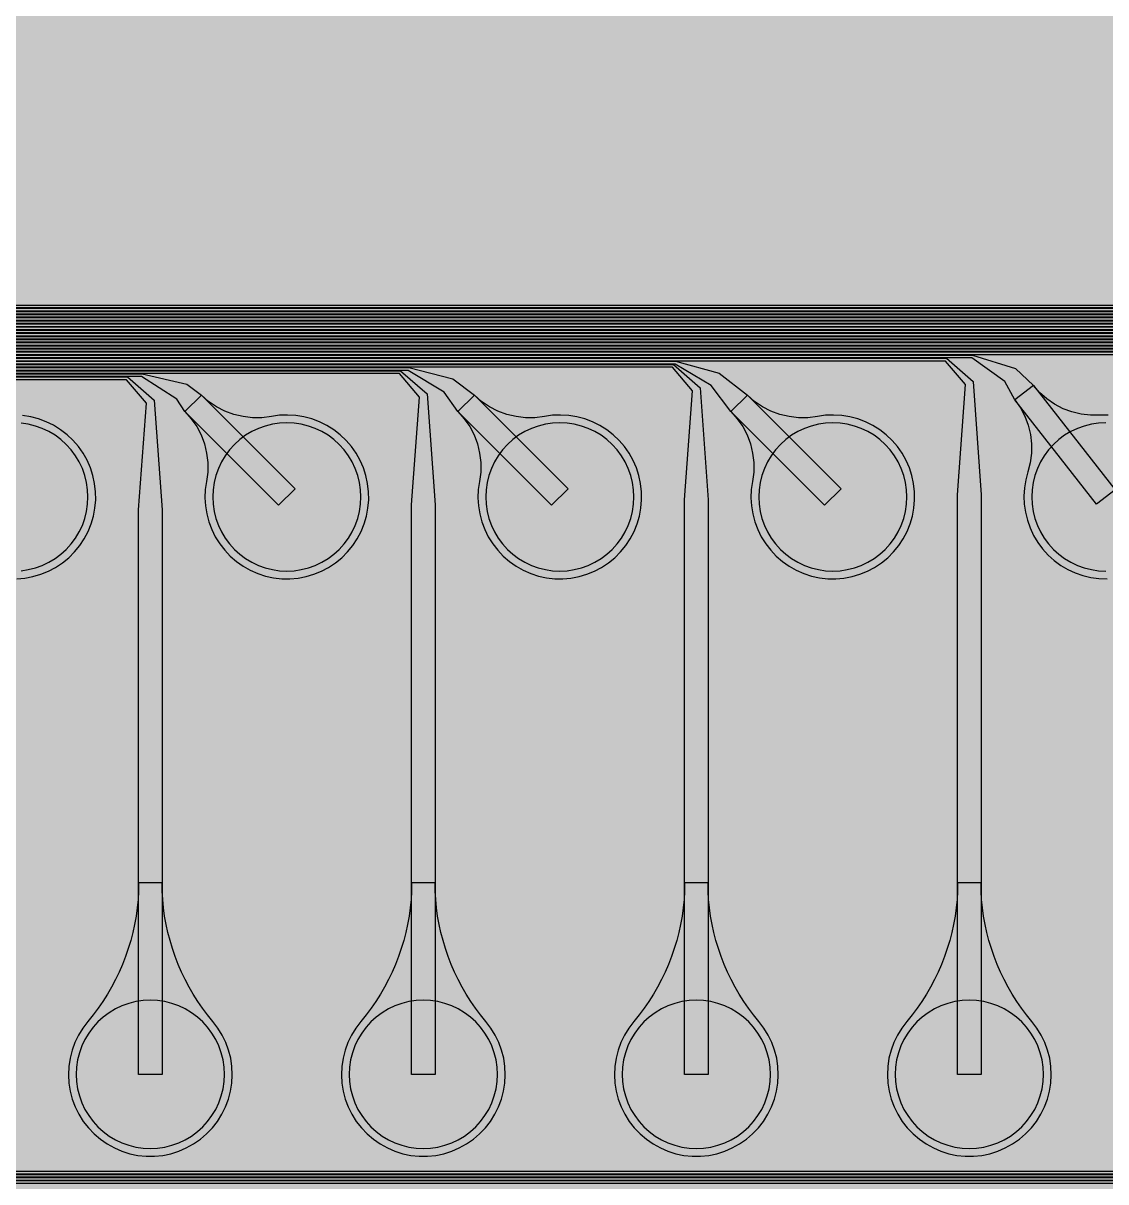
# Model space of a CAD drawing. Header units: metres. Extents: x -7231 to 10969, y -37556 to 1873.
# Drawn here: x -4007 to -2618, y -25809 to -24324 of the extents above; entities that cross this region are included whole.
import ezdxf

# ---------------------------------------------------------------- set-up
doc = ezdxf.new("R2010")
doc.units = ezdxf.units.M
for name, color, linetype in [('Metal1', 4, 'CONTINUOUS'), ('Metal2', 3, 'CONTINUOUS'), ('Polyimide', 7, 'CONTINUOUS'), ('Polyimide_Negative', 5, 'CONTINUOUS')]:
    doc.layers.add(name, color=color, linetype=linetype)

msp = doc.modelspace()

# ---------------------------------------------------------------- hatches: boundary and pattern name
at = {"layer": 'Polyimide'}
msp.add_hatch(color=7, dxfattribs=at).paths.add_polyline_path([(4065.7, -468), (4066.7, -502), (4068.5, -536), (4071.4, -570), (4075.5, -604), (4081, -638), (4088, -672), (4096.5, -706), (4106.6, -740), (4118.3, -774), (4131.6, -808), (4146.5, -842), (4162.9, -876), (4180.7, -910), (4199.8, -944), (4220.2, -978), (4241.7, -1012), (4264.2, -1046), (4287.5, -1080), (4311.5, -1114), (4336, -1148), (4360.9, -1182), (4385.9, -1216), (4410.9, -1250), (4435.7, -1284), (4460.2, -1318), (4484.2, -1352), (4507.5, -1385.9), (4530, -1419.9), (4551.5, -1453.9), (4571.9, -1487.9), (4591.1, -1521.9), (4608.9, -1555.9), (4625.3, -1589.9), (4640.1, -1623.9), (4653.4, -1657.9), (4665.1, -1691.9), (4675.2, -1725.9), (4683.7, -1759.9), (4690.7, -1793.9), (4696.2, -1827.9), (4700.3, -1861.9), (4703.2, -1895.9), (4705.1, -1929.9), (4706.1, -1963.9), (4706.4, -1997.9), (4706.5, -2031.9), (4706.5, -4793), (4710, -4838.4), (4720.2, -4882.7), (4737.1, -4925), (4760.1, -4964.2), (4788.9, -4999.5), (4822.6, -5030), (4860.5, -5055.1), (4901.8, -5074.2), (4901.8, -5074.2), (4970.7, -5105.2), (5034.7, -5145.3), (5092.8, -5193.5), (5143.8, -5249.2), (5186.9, -5311.2), (5221.2, -5378.4), (5246.2, -5449.7), (5261.4, -5523.7), (5266.5, -5599), (5261.4, -5674.3), (5246.2, -5748.3), (5221.2, -5819.6), (5186.9, -5886.8), (5143.8, -5948.8), (5092.8, -6004.5), (5034.7, -6052.7), (4970.7, -6092.8), (4901.8, -6123.8), (4860.5, -6142.9), (4822.6, -6168), (4788.9, -6198.5), (4760.1, -6233.8), (4737.1, -6273), (4720.2, -6315.3), (4710, -6359.6), (4706.5, -6405), (4706.5, -9221.5), (4710, -9266.9), (4720.2, -9311.2), (4737.1, -9353.5), (4760.1, -9392.7), (4788.9, -9428), (4822.6, -9458.5), (4860.5, -9483.6), (4901.8, -9502.7), (4970.7, -9533.7), (5034.7, -9573.8), (5092.8, -9622), (5143.8, -9677.7), (5186.9, -9739.7), (5221.2, -9806.9), (5246.2, -9878.2), (5261.4, -9952.2), (5266.5, -10027.5), (5261.4, -10102.8), (5246.2, -10176.8), (5221.2, -10248.1), (5186.9, -10315.3), (5143.8, -10377.3), (5092.8, -10433), (5034.7, -10481.2), (4970.7, -10521.3), (4901.8, -10552.3), (4860.5, -10571.4), (4822.6, -10596.5), (4788.9, -10627), (4760.1, -10662.3), (4737.1, -10701.5), (4720.2, -10743.8), (4710, -10788.1), (4706.5, -10833.5), (4706.5, -13650), (4710, -13695.4), (4720.2, -13739.7), (4737.1, -13782), (4760.1, -13821.2), (4788.9, -13856.5), (4822.6, -13887), (4860.5, -13912.1), (4901.8, -13931.2), (4970.7, -13962.2), (5034.7, -14002.2), (5092.8, -14050.5), (5143.8, -14106.2), (5186.9, -14168.2), (5221.2, -14235.4), (5246.2, -14306.7), (5261.4, -14380.7), (5266.5, -14456), (5261.4, -14531.3), (5246.2, -14605.3), (5221.2, -14676.5), (5186.9, -14743.8), (5143.8, -14805.8), (5092.8, -14861.5), (5034.7, -14909.7), (4970.7, -14949.8), (4901.8, -14980.8), (4860.5, -14999.9), (4822.6, -15025), (4788.9, -15055.5), (4760.1, -15090.8), (4737.1, -15130), (4720.2, -15172.3), (4710, -15216.6), (4706.5, -15262), (4706.5, -15456), (4720.9, -15750), (4764.1, -16041.3), (4835.7, -16326.8), (4934.9, -16604), (5060.7, -16870.2), (5212.1, -17122.7), (5387.5, -17359.2), (5585.2, -17577.3), (5803.3, -17775), (6039.8, -17950.4), (6292.3, -18101.8), (6558.4, -18227.6), (6835.6, -18326.8), (7121.2, -18398.3), (7412.4, -18441.5), (7706.5, -18456), (9969, -18456), (10047.4, -18459.8), (10125.1, -18471.4), (10201.2, -18490.4), (10275.2, -18516.9), (10346.1, -18550.5), (10413.5, -18590.8), (10476.5, -18637.6), (10534.7, -18690.3), (10587.4, -18748.5), (10634.2, -18811.5), (10674.5, -18878.9), (10708.1, -18949.8), (10734.6, -19023.8), (10753.6, -19099.9), (10765.2, -19177.6), (10769, -19256), (10769, -20895.8), (10730.2, -20951.4), (10694.6, -21009.1), (10662.2, -21068.6), (10633.2, -21129.9), (10607.6, -21192.7), (10585.5, -21256.7), (10566.9, -21322), (10552, -21388.1), (10540.8, -21455), (10533.4, -21522.3), (10529.6, -21590), (10529.6, -21657.8), (10533.4, -21725.5), (10540.8, -21792.9), (10552, -21859.7), (10566.9, -21925.9), (10585.5, -21991.1), (10607.6, -22055.2), (10633.2, -22117.9), (10662.2, -22179.2), (10694.6, -22238.7), (10730.2, -22296.4), (10769, -22352), (10769, -32454.2), (10728.7, -32510.5), (10691.7, -32568.9), (10658, -32629.3), (10627.8, -32691.6), (10601.2, -32755.4), (10578.2, -32820.7), (10558.9, -32887.1), (10543.4, -32954.5), (10531.8, -33022.7), (10524, -33091.4), (10520.1, -33160.5), (10520.1, -33229.7), (10524, -33298.8), (10531.8, -33367.5), (10543.4, -33435.7), (10558.9, -33503.1), (10578.2, -33569.5), (10601.2, -33634.8), (10627.8, -33698.6), (10658, -33760.8), (10691.7, -33821.3), (10728.7, -33879.7), (10769, -33936), (10769, -36556), (10765.2, -36634.4), (10753.6, -36712.1), (10734.6, -36788.2), (10708.1, -36862.1), (10674.5, -36933.1), (10634.2, -37000.5), (10587.4, -37063.5), (10534.7, -37121.7), (10476.5, -37174.4), (10413.5, -37221.2), (10346.1, -37261.5), (10275.2, -37295.1), (10201.2, -37321.6), (10125.1, -37340.6), (10047.4, -37352.1), (9969, -37356), (-6231, -37356), (-6309.4, -37352.1), (-6387.1, -37340.6), (-6463.2, -37321.6), (-6537.2, -37295.1), (-6608.1, -37261.5), (-6675.5, -37221.2), (-6738.5, -37174.4), (-6796.7, -37121.7), (-6849.4, -37063.5), (-6896.2, -37000.5), (-6936.5, -36933.1), (-6970.1, -36862.1), (-6996.6, -36788.2), (-7015.6, -36712.1), (-7027.2, -36634.4), (-7031, -36556), (-7031, -33936), (-6990.7, -33879.8), (-6953.7, -33821.3), (-6920, -33760.9), (-6889.8, -33698.6), (-6863.2, -33634.8), (-6840.2, -33569.5), (-6820.9, -33503.1), (-6805.4, -33435.7), (-6793.7, -33367.5), (-6785.9, -33298.8), (-6782, -33229.7), (-6782, -33160.5), (-6785.9, -33091.4), (-6793.7, -33022.7), (-6805.4, -32954.5), (-6820.9, -32887.1), (-6840.2, -32820.6), (-6863.2, -32755.4), (-6889.8, -32691.5), (-6920, -32629.3), (-6953.7, -32568.9), (-6990.7, -32510.4), (-7031, -32454.2), (-7031, -22364.8), (-6990.7, -22308.6), (-6953.7, -22250.1), (-6920, -22189.7), (-6889.8, -22127.5), (-6863.2, -22063.6), (-6840.2, -21998.4), (-6820.9, -21931.9), (-6805.4, -21864.5), (-6793.7, -21796.3), (-6785.9, -21727.6), (-6782, -21658.5), (-6782, -21589.3), (-6785.9, -21520.3), (-6793.7, -21451.5), (-6805.4, -21383.3), (-6820.9, -21315.9), (-6840.2, -21249.5), (-6863.2, -21184.2), (-6889.8, -21120.4), (-6920, -21058.1), (-6953.7, -20997.7), (-6990.7, -20939.3), (-7031, -20883), (-7031, -19256), (-7027.2, -19177.6), (-7015.6, -19099.9), (-6996.6, -19023.8), (-6970.1, -18949.8), (-6936.5, -18878.9), (-6896.2, -18811.5), (-6849.4, -18748.5), (-6796.7, -18690.3), (-6738.5, -18637.6), (-6675.5, -18590.8), (-6608.1, -18550.5), (-6537.2, -18516.9), (-6463.2, -18490.4), (-6387.1, -18471.4), (-6309.4, -18459.8), (-6231, -18456), (-3968.5, -18456), (-3674.4, -18441.5), (-3383.2, -18398.3), (-3097.6, -18326.8), (-2820.4, -18227.6), (-2554.3, -18101.8), (-2301.8, -17950.4), (-2065.3, -17775), (-1847.2, -17577.3), (-1649.5, -17359.2), (-1474.1, -17122.7), (-1322.7, -16870.2), (-1196.9, -16604), (-1097.7, -16326.8), (-1026.1, -16041.3), (-982.9, -15750), (-968.5, -15456), (-968.5, -15262), (-972, -15216.6), (-982.2, -15172.3), (-999.1, -15130), (-1022.1, -15090.8), (-1050.9, -15055.5), (-1084.6, -15025), (-1122.5, -14999.9), (-1163.8, -14980.8), (-1232.7, -14949.8), (-1296.7, -14909.7), (-1354.8, -14861.5), (-1405.8, -14805.8), (-1448.9, -14743.8), (-1483.2, -14676.5), (-1508.2, -14605.3), (-1523.4, -14531.3), (-1528.5, -14456), (-1523.4, -14380.7), (-1508.2, -14306.7), (-1483.2, -14235.4), (-1448.9, -14168.2), (-1405.8, -14106.2), (-1354.8, -14050.5), (-1296.7, -14002.2), (-1232.7, -13962.2), (-1163.8, -13931.2), (-1122.5, -13912.1), (-1084.6, -13887), (-1050.9, -13856.5), (-1022.1, -13821.2), (-999.1, -13782), (-982.2, -13739.7), (-972, -13695.4), (-968.5, -13650), (-968.5, -12309.6), (-972, -12264.3), (-982.2, -12219.9), (-999.1, -12177.7), (-1022.1, -12138.5), (-1050.9, -12103.2), (-1084.6, -12072.6), (-1122.5, -12047.5), (-1163.8, -12028.5), (-1232.7, -11997.4), (-1296.7, -11957.4), (-1354.8, -11909.1), (-1405.8, -11853.5), (-1448.9, -11791.5), (-1483.2, -11724.2), (-1508.2, -11653), (-1523.4, -11579), (-1528.5, -11503.7), (-1523.4, -11428.3), (-1508.2, -11354.4), (-1483.2, -11283.1), (-1448.9, -11215.9), (-1405.8, -11153.8), (-1354.8, -11098.2), (-1296.7, -11049.9), (-1232.7, -11009.9), (-1163.8, -10978.8), (-1122.5, -10959.8), (-1084.6, -10934.7), (-1050.9, -10904.1), (-1022.1, -10868.9), (-999.1, -10829.6), (-982.2, -10787.4), (-972, -10743), (-968.5, -10697.7), (-968.5, -9357.3), (-972, -9311.9), (-982.2, -9267.6), (-999.1, -9225.4), (-1022.1, -9186.1), (-1050.9, -9150.8), (-1084.6, -9120.3), (-1122.5, -9095.2), (-1163.8, -9076.2), (-1163.8, -9076.2), (-1232.7, -9045.1), (-1296.7, -9005.1), (-1354.8, -8956.8), (-1405.8, -8901.1), (-1448.9, -8839.1), (-1483.2, -8771.9), (-1508.2, -8700.6), (-1523.4, -8626.7), (-1528.5, -8551.3), (-1523.4, -8476), (-1508.2, -8402), (-1483.2, -8330.8), (-1448.9, -8263.5), (-1405.8, -8201.5), (-1354.8, -8145.9), (-1296.7, -8097.6), (-1232.7, -8057.6), (-1163.8, -8026.5), (-1163.8, -8026.5), (-1122.5, -8007.4), (-1084.6, -7982.4), (-1050.9, -7951.8), (-1022.1, -7916.5), (-999.1, -7877.3), (-982.2, -7835), (-972, -7790.7), (-968.5, -7745.4), (-968.5, -6405), (-972, -6359.6), (-982.2, -6315.3), (-999.1, -6273), (-1022.1, -6233.8), (-1050.9, -6198.5), (-1084.6, -6168), (-1122.5, -6142.9), (-1163.8, -6123.8), (-1163.8, -6123.8), (-1232.7, -6092.8), (-1296.7, -6052.7), (-1354.8, -6004.5), (-1405.8, -5948.8), (-1448.9, -5886.8), (-1483.2, -5819.6), (-1508.2, -5748.3), (-1523.4, -5674.3), (-1528.5, -5599), (-1523.4, -5523.7), (-1508.2, -5449.7), (-1483.2, -5378.4), (-1448.9, -5311.2), (-1405.8, -5249.2), (-1354.8, -5193.5), (-1296.7, -5145.3), (-1232.7, -5105.2), (-1163.8, -5074.2), (-1163.8, -5074.2), (-1122.5, -5055.1), (-1084.6, -5030), (-1050.9, -4999.5), (-1022.1, -4964.2), (-999.1, -4925), (-982.2, -4882.7), (-972, -4838.4), (-968.5, -4793), (-968.5, -2031.9), (-968.4, -1997.9), (-968.1, -1963.9), (-967.1, -1929.9), (-965.2, -1895.9), (-962.2, -1861.9), (-958, -1827.9), (-952.4, -1793.9), (-945.3, -1759.9), (-936.6, -1725.9), (-926.4, -1691.9), (-914.4, -1657.9), (-900.9, -1623.9), (-885.7, -1589.9), (-869.1, -1555.9), (-850.9, -1521.9), (-831.4, -1487.9), (-810.6, -1453.9), (-788.7, -1419.9), (-765.8, -1385.9), (-742.1, -1352), (-717.6, -1318), (-692.7, -1284), (-667.4, -1250), (-641.9, -1216), (-616.4, -1182), (-591.1, -1148), (-566.1, -1114), (-541.7, -1080), (-517.9, -1046), (-495, -1012), (-473.1, -978), (-452.4, -944), (-432.8, -910), (-414.7, -876), (-398, -842), (-382.9, -808), (-369.3, -774), (-357.4, -740), (-347.1, -706), (-338.4, -672), (-331.3, -638), (-325.7, -604), (-321.5, -570), (-318.6, -536), (-316.7, -502), (-315.7, -468), (-315.3, -434), (-315.2, -400), (-315.2, 401), (-315.2, 451), (-315.2, 1644), (-270.2, 1644), (-270, 1637.1), (-269.4, 1630.3), (-268.2, 1623.5), (-266.7, 1616.8), (-264.7, 1610.2), (-262.3, 1603.8), (-259.4, 1597.6), (-256.2, 1591.5), (-252.6, 1585.7), (-248.6, 1580.1), (-244.2, 1574.8), (-239.5, 1569.8), (-234.5, 1565.1), (-229.2, 1560.7), (-223.6, 1556.7), (-217.8, 1553.1), (-211.7, 1549.8), (-205.4, 1547), (-199, 1544.6), (-192.4, 1542.6), (-185.7, 1541), (-179, 1539.9), (-172.1, 1539.2), (-165.2, 1539), (-158.4, 1539.2), (-151.5, 1539.9), (-144.8, 1541), (-138.1, 1542.6), (-131.5, 1544.6), (-125.1, 1547), (-118.8, 1549.8), (-112.8, 1553.1), (-106.9, 1556.7), (-101.3, 1560.7), (-96, 1565.1), (-91, 1569.8), (-86.3, 1574.8), (-81.9, 1580.1), (-77.9, 1585.7), (-74.3, 1591.5), (-71.1, 1597.6), (-68.2, 1603.8), (-65.8, 1610.2), (-63.8, 1616.8), (-62.3, 1623.5), (-61.1, 1630.3), (-60.5, 1637.1), (-60.2, 1644), (1853, 1644), (1853, 1573), (3815.2, 1573), (3815.5, 1579.5), (3816.1, 1586.1), (3817.2, 1592.5), (3818.7, 1598.9), (3820.6, 1605.1), (3822.9, 1611.3), (3825.6, 1617.2), (3828.6, 1623), (3832.1, 1628.6), (3835.9, 1633.9), (3840.1, 1638.9), (3844.5, 1643.7), (3849.3, 1648.2), (3854.4, 1652.3), (3859.7, 1656.1), (3865.2, 1659.6), (3871, 1662.7), (3877, 1665.4), (3883.1, 1667.7), (3889.4, 1669.6), (3895.7, 1671.1), (3902.2, 1672.1), (3908.7, 1672.8), (3915.2, 1673), (3921.8, 1672.8), (3928.3, 1672.1), (3934.8, 1671.1), (3941.1, 1669.6), (3947.4, 1667.7), (3953.5, 1665.4), (3959.5, 1662.7), (3965.2, 1659.6), (3970.8, 1656.1), (3976.1, 1652.3), (3981.2, 1648.2), (3986, 1643.7), (3990.4, 1638.9), (3994.6, 1633.9), (3998.4, 1628.6), (4001.9, 1623), (4004.9, 1617.2), (4007.6, 1611.3), (4009.9, 1605.1), (4011.8, 1598.9), (4013.3, 1592.5), (4014.4, 1586.1), (4015, 1579.5), (4015.2, 1573), (4065.2, 1573), (4065.2, 451), (4065.2, 401), (4065.2, -400), (4065.3, -434), (4065.7, -468)])

# ---------------------------------------------------------------- linework, layer by layer
at = {"layer": 'Metal1'}
for points in [[(1096.7, -19211.9), (1096.7, -27199.7), (1065.7, -27230.7), (-5962.2, -27230.7), (-5993.2, -27199.7), (-5993.2, -24720.3), (-5962.2, -24689.2), (-22.8, -24689.2), (11.1, -24719.1), (21.5, -24877.1), (21.5, -25671), (-8.5, -25671), (-8.5, -24877.1), (1.9, -24722.9), (-24.2, -24692.8), (-5960.8, -24692.8), (-5989.7, -24721.7), (-5989.7, -27198.3), (-5960.8, -27227.2), (1064.3, -27227.2), (1093.2, -27198.3), (1093.2, -19211.9)], [(1088.7, -19211.9), (1088.7, -27191.7), (1057.7, -27222.7), (-5954.2, -27222.7), (-5985.2, -27191.7), (-5985.2, -24728.3), (-5954.2, -24697.2), (-372.8, -24697.2), (-338.9, -24727.1), (-328.5, -24883.5), (-328.5, -25671), (-358.5, -25671), (-358.5, -24883.5), (-348.1, -24730.9), (-374.2, -24700.8), (-5952.8, -24700.8), (-5981.7, -24729.7), (-5981.7, -27190.3), (-5952.8, -27219.2), (1056.3, -27219.2), (1085.2, -27190.3), (1085.2, -19211.9)], [(1080.7, -19211.9), (1080.7, -27183.7), (1049.7, -27214.7), (-5946.2, -27214.7), (-5977.2, -27183.7), (-5977.2, -24736.3), (-5946.2, -24705.2), (-722.8, -24705.2), (-688.9, -24735.1), (-678.5, -24889.9), (-678.5, -25671), (-708.5, -25671), (-708.5, -24889.9), (-698.1, -24738.9), (-724.2, -24708.8), (-5944.8, -24708.8), (-5973.7, -24737.7), (-5973.7, -27182.3), (-5944.8, -27211.2), (1048.3, -27211.2), (1077.2, -27182.3), (1077.2, -19211.9)], [(1072.7, -19211.9), (1072.7, -27175.7), (1041.7, -27206.7), (-5938.2, -27206.7), (-5969.2, -27175.7), (-5969.2, -24744.3), (-5938.2, -24713.2), (-1072.8, -24713.2), (-1038.8, -24743.1), (-1028.5, -24896.3), (-1028.5, -25671), (-1058.5, -25671), (-1058.5, -24896.3), (-1048.2, -24746.9), (-1074.2, -24716.8), (-5936.8, -24716.8), (-5965.7, -24745.7), (-5965.7, -27174.3), (-5936.8, -27203.2), (1040.3, -27203.2), (1069.2, -27174.3), (1069.2, -19211.9)], [(1064.7, -19211.9), (1064.7, -27167.7), (1033.7, -27198.7), (-5930.2, -27198.7), (-5961.2, -27167.7), (-5961.2, -24752.3), (-5930.2, -24721.2), (-1422.8, -24721.2), (-1388.8, -24751.1), (-1378.5, -24902.7), (-1378.5, -25671), (-1408.5, -25671), (-1408.5, -24902.7), (-1398.2, -24754.9), (-1424.2, -24724.8), (-5928.8, -24724.8), (-5957.7, -24753.7), (-5957.7, -27166.3), (-5928.8, -27195.2), (1032.3, -27195.2), (1061.2, -27166.3), (1061.2, -19211.9)], [(1056.7, -19211.9), (1056.7, -27159.7), (1025.7, -27190.7), (-5922.2, -27190.7), (-5953.2, -27159.7), (-5953.2, -24760.3), (-5922.2, -24729.2), (-1772.8, -24729.2), (-1738.8, -24759.1), (-1728.5, -24909.1), (-1728.5, -25671), (-1758.5, -25671), (-1758.5, -24909.1), (-1748.2, -24762.9), (-1774.2, -24732.8), (-5920.8, -24732.8), (-5949.7, -24761.7), (-5949.7, -27158.3), (-5920.8, -27187.2), (1024.3, -27187.2), (1053.2, -27158.3), (1053.2, -19211.9)], [(1048.7, -19211.9), (1048.7, -27151.7), (1017.7, -27182.7), (-5914.2, -27182.7), (-5945.2, -27151.7), (-5945.2, -24768.3), (-5914.2, -24737.2), (-2122.8, -24737.2), (-2088.8, -24767), (-2078.5, -24915.5), (-2078.5, -25671), (-2108.5, -25671), (-2108.5, -24915.5), (-2098.2, -24771), (-2124.2, -24740.8), (-5912.8, -24740.8), (-5941.7, -24769.7), (-5941.7, -27150.3), (-5912.8, -27179.2), (1016.3, -27179.2), (1045.2, -27150.3), (1045.2, -19211.9)], [(1040.7, -19211.9), (1040.7, -27143.7), (1009.7, -27174.7), (-5906.2, -27174.7), (-5937.2, -27143.7), (-5937.2, -24776.3), (-5906.2, -24745.2), (-2472.8, -24745.2), (-2438.7, -24775), (-2428.5, -24921.9), (-2428.5, -25671), (-2458.5, -25671), (-2458.5, -24921.9), (-2448.3, -24779), (-2474.2, -24748.8), (-5904.8, -24748.8), (-5933.7, -24777.7), (-5933.7, -27142.3), (-5904.8, -27171.2), (1008.3, -27171.2), (1037.2, -27142.3), (1037.2, -19211.9)], [(1032.7, -19211.9), (1032.7, -27135.7), (1001.7, -27166.7), (-5898.2, -27166.7), (-5929.2, -27135.7), (-5929.2, -24784.3), (-5898.2, -24753.2), (-2822.8, -24753.2), (-2788.7, -24783), (-2778.5, -24928.3), (-2778.5, -25671), (-2808.5, -25671), (-2808.5, -24928.3), (-2798.3, -24787), (-2824.2, -24756.8), (-5896.8, -24756.8), (-5925.7, -24785.7), (-5925.7, -27134.3), (-5896.8, -27163.2), (1000.3, -27163.2), (1029.2, -27134.3), (1029.2, -19211.9)], [(1024.7, -19211.9), (1024.7, -27127.7), (993.7, -27158.7), (-5890.2, -27158.7), (-5921.2, -27127.7), (-5921.2, -24792.3), (-5890.2, -24761.2), (-3172.8, -24761.2), (-3138.7, -24791), (-3128.5, -24934.7), (-3128.5, -25671), (-3158.5, -25671), (-3158.5, -24934.7), (-3148.3, -24795), (-3174.2, -24764.8), (-5888.8, -24764.8), (-5917.7, -24793.7), (-5917.7, -27126.3), (-5888.8, -27155.2), (992.3, -27155.2), (1021.2, -27126.3), (1021.2, -19211.9)], [(1016.7, -19211.9), (1016.7, -27119.7), (985.7, -27150.7), (-5882.2, -27150.7), (-5913.2, -27119.7), (-5913.2, -24800.3), (-5882.2, -24769.2), (-3522.8, -24769.2), (-3488.7, -24799), (-3478.5, -24941.1), (-3478.5, -25671), (-3508.5, -25671), (-3508.5, -24941.1), (-3498.3, -24803), (-3524.2, -24772.8), (-5880.8, -24772.8), (-5909.7, -24801.7), (-5909.7, -27118.3), (-5880.8, -27147.2), (984.3, -27147.2), (1013.2, -27118.3), (1013.2, -19211.9)], [(1008.7, -19211.9), (1008.7, -27111.7), (977.7, -27142.7), (-5874.2, -27142.7), (-5905.2, -27111.7), (-5905.2, -24808.3), (-5874.2, -24777.2), (-3872.8, -24777.2), (-3838.6, -24807), (-3828.5, -24947.5), (-3828.5, -25671), (-3858.5, -25671), (-3858.5, -24947.5), (-3848.4, -24811), (-3874.2, -24780.8), (-5872.8, -24780.8), (-5901.7, -24809.7), (-5901.7, -27110.3), (-5872.8, -27139.2), (976.3, -27139.2), (1005.2, -27110.3), (1005.2, -19211.9)], [(968.7, -19211.9), (968.7, -27071.7), (937.7, -27102.7), (-5834.2, -27102.7), (-5865.2, -27071.7), (-5865.2, -25830.3), (-5834.2, -25799.2), (-22.8, -25799.2), (11.1, -25829.1), (21.5, -25987.1), (21.5, -26781), (-8.5, -26781), (-8.5, -25987.1), (1.9, -25832.9), (-24.2, -25802.8), (-5832.8, -25802.8), (-5861.7, -25831.7), (-5861.7, -27070.3), (-5832.8, -27099.2), (936.3, -27099.2), (965.2, -27070.3), (965.2, -19211.9)], [(960.7, -19211.9), (960.7, -27063.7), (929.7, -27094.7), (-5826.2, -27094.7), (-5857.2, -27063.7), (-5857.2, -25838.3), (-5826.2, -25807.2), (-372.8, -25807.2), (-338.9, -25837.1), (-328.5, -25993.5), (-328.5, -26781), (-358.5, -26781), (-358.5, -25993.5), (-348.1, -25840.9), (-374.2, -25810.8), (-5824.8, -25810.8), (-5853.7, -25839.7), (-5853.7, -27062.3), (-5824.8, -27091.2), (928.3, -27091.2), (957.2, -27062.3), (957.2, -19211.9)]]:
    msp.add_lwpolyline(points, dxfattribs=at)
for points in [[(-3858.5, -25425.4), (-3858.7, -25436.2), (-3859.3, -25446.9), (-3860.4, -25457.6), (-3861.8, -25468.2), (-3863.7, -25478.8), (-3866, -25489.3), (-3868.7, -25499.6), (-3871.8, -25509.9), (-3875.3, -25520.1), (-3879.2, -25530.1), (-3883.5, -25539.9), (-3888.1, -25549.6), (-3893.2, -25559.1), (-3898.6, -25568.4), (-3904.3, -25577.4), (-3910.4, -25586.2), (-3916.9, -25594.8), (-3923.6, -25603.1), (-3930.1, -25611.6), (-3935.6, -25620.6), (-3940.2, -25630.2), (-3943.9, -25640.1), (-3946.5, -25650.4), (-3948, -25660.9), (-3948.5, -25671.5), (-3947.9, -25682.1), (-3946.3, -25692.6), (-3943.6, -25702.8), (-3939.8, -25712.7), (-3935.1, -25722.2), (-3929.5, -25731.2), (-3923, -25739.6), (-3915.7, -25747.3), (-3907.6, -25754.2), (-3898.9, -25760.2), (-3889.6, -25765.3), (-3879.9, -25769.5), (-3869.7, -25772.7), (-3859.4, -25774.8), (-3848.8, -25775.9), (-3838.2, -25775.9), (-3827.6, -25774.8), (-3817.3, -25772.7), (-3807.1, -25769.5), (-3797.4, -25765.3), (-3788.1, -25760.2), (-3779.4, -25754.2), (-3771.3, -25747.3), (-3764, -25739.6), (-3757.5, -25731.2), (-3751.9, -25722.2), (-3747.2, -25712.7), (-3743.4, -25702.8), (-3740.7, -25692.6), (-3739.1, -25682.1), (-3738.5, -25671.5), (-3739, -25660.9), (-3740.5, -25650.4), (-3743.1, -25640.1), (-3746.8, -25630.2), (-3751.4, -25620.6), (-3756.9, -25611.6), (-3763.4, -25603.1), (-3770.1, -25594.8), (-3776.6, -25586.2), (-3782.7, -25577.4), (-3788.4, -25568.4), (-3793.8, -25559.1), (-3798.9, -25549.6), (-3803.5, -25539.9), (-3807.8, -25530.1), (-3811.7, -25520.1), (-3815.2, -25509.9), (-3818.3, -25499.6), (-3821, -25489.3), (-3823.3, -25478.8), (-3825.2, -25468.2), (-3826.6, -25457.6), (-3827.7, -25446.9), (-3828.3, -25436.2), (-3828.5, -25425.4), (-3858.5, -25425.4)], [(-3508.5, -25425.4), (-3508.7, -25436.2), (-3509.3, -25446.9), (-3510.4, -25457.6), (-3511.8, -25468.2), (-3513.7, -25478.8), (-3516, -25489.3), (-3518.7, -25499.6), (-3521.8, -25509.9), (-3525.3, -25520.1), (-3529.2, -25530.1), (-3533.5, -25539.9), (-3538.1, -25549.6), (-3543.2, -25559.1), (-3548.6, -25568.4), (-3554.3, -25577.4), (-3560.4, -25586.2), (-3566.9, -25594.8), (-3573.6, -25603.1), (-3580.1, -25611.6), (-3585.6, -25620.6), (-3590.2, -25630.2), (-3593.9, -25640.1), (-3596.5, -25650.4), (-3598, -25660.9), (-3598.5, -25671.5), (-3597.9, -25682.1), (-3596.3, -25692.6), (-3593.6, -25702.8), (-3589.8, -25712.7), (-3585.1, -25722.2), (-3579.5, -25731.2), (-3573, -25739.6), (-3565.7, -25747.3), (-3557.6, -25754.2), (-3548.9, -25760.2), (-3539.6, -25765.3), (-3529.9, -25769.5), (-3519.7, -25772.7), (-3509.4, -25774.8), (-3498.8, -25775.9), (-3488.2, -25775.9), (-3477.6, -25774.8), (-3467.3, -25772.7), (-3457.1, -25769.5), (-3447.4, -25765.3), (-3438.1, -25760.2), (-3429.4, -25754.2), (-3421.3, -25747.3), (-3414, -25739.6), (-3407.5, -25731.2), (-3401.9, -25722.2), (-3397.2, -25712.7), (-3393.4, -25702.8), (-3390.7, -25692.6), (-3389.1, -25682.1), (-3388.5, -25671.5), (-3389, -25660.9), (-3390.5, -25650.4), (-3393.1, -25640.1), (-3396.8, -25630.2), (-3401.4, -25620.6), (-3406.9, -25611.6), (-3413.4, -25603.1), (-3420.1, -25594.8), (-3426.6, -25586.2), (-3432.7, -25577.4), (-3438.4, -25568.4), (-3443.8, -25559.1), (-3448.9, -25549.6), (-3453.5, -25539.9), (-3457.8, -25530.1), (-3461.7, -25520.1), (-3465.2, -25509.9), (-3468.3, -25499.6), (-3471, -25489.3), (-3473.3, -25478.8), (-3475.2, -25468.2), (-3476.6, -25457.6), (-3477.7, -25446.9), (-3478.3, -25436.2), (-3478.5, -25425.4), (-3508.5, -25425.4)], [(-3158.5, -25425.4), (-3158.7, -25436.2), (-3159.3, -25446.9), (-3160.4, -25457.6), (-3161.8, -25468.2), (-3163.7, -25478.8), (-3166, -25489.3), (-3168.7, -25499.6), (-3171.8, -25509.9), (-3175.3, -25520.1), (-3179.2, -25530.1), (-3183.5, -25539.9), (-3188.1, -25549.6), (-3193.2, -25559.1), (-3198.6, -25568.4), (-3204.3, -25577.4), (-3210.4, -25586.2), (-3216.9, -25594.8), (-3223.6, -25603.1), (-3230.1, -25611.6), (-3235.6, -25620.6), (-3240.2, -25630.2), (-3243.9, -25640.1), (-3246.5, -25650.4), (-3248, -25660.9), (-3248.5, -25671.5), (-3247.9, -25682.1), (-3246.3, -25692.6), (-3243.6, -25702.8), (-3239.8, -25712.7), (-3235.1, -25722.2), (-3229.5, -25731.2), (-3223, -25739.6), (-3215.7, -25747.3), (-3207.6, -25754.2), (-3198.9, -25760.2), (-3189.6, -25765.3), (-3179.9, -25769.5), (-3169.7, -25772.7), (-3159.4, -25774.8), (-3148.8, -25775.9), (-3138.2, -25775.9), (-3127.6, -25774.8), (-3117.3, -25772.7), (-3107.1, -25769.5), (-3097.4, -25765.3), (-3088.1, -25760.2), (-3079.4, -25754.2), (-3071.3, -25747.3), (-3064, -25739.6), (-3057.5, -25731.2), (-3051.9, -25722.2), (-3047.2, -25712.7), (-3043.4, -25702.8), (-3040.7, -25692.6), (-3039.1, -25682.1), (-3038.5, -25671.5), (-3039, -25660.9), (-3040.5, -25650.4), (-3043.1, -25640.1), (-3046.8, -25630.2), (-3051.4, -25620.6), (-3056.9, -25611.6), (-3063.4, -25603.1), (-3070.1, -25594.8), (-3076.6, -25586.2), (-3082.7, -25577.4), (-3088.4, -25568.4), (-3093.8, -25559.1), (-3098.9, -25549.6), (-3103.5, -25539.9), (-3107.8, -25530.1), (-3111.7, -25520.1), (-3115.2, -25509.9), (-3118.3, -25499.6), (-3121, -25489.3), (-3123.3, -25478.8), (-3125.2, -25468.2), (-3126.6, -25457.6), (-3127.7, -25446.9), (-3128.3, -25436.2), (-3128.5, -25425.4), (-3158.5, -25425.4)], [(-2808.5, -25425.4), (-2808.7, -25436.2), (-2809.3, -25446.9), (-2810.4, -25457.6), (-2811.8, -25468.2), (-2813.7, -25478.8), (-2816, -25489.3), (-2818.7, -25499.6), (-2821.8, -25509.9), (-2825.3, -25520.1), (-2829.2, -25530.1), (-2833.5, -25539.9), (-2838.1, -25549.6), (-2843.2, -25559.1), (-2848.6, -25568.4), (-2854.3, -25577.4), (-2860.4, -25586.2), (-2866.9, -25594.8), (-2873.6, -25603.1), (-2880.1, -25611.6), (-2885.6, -25620.6), (-2890.2, -25630.2), (-2893.9, -25640.1), (-2896.5, -25650.4), (-2898, -25660.9), (-2898.5, -25671.5), (-2897.9, -25682.1), (-2896.3, -25692.6), (-2893.6, -25702.8), (-2889.8, -25712.7), (-2885.1, -25722.2), (-2879.5, -25731.2), (-2873, -25739.6), (-2865.7, -25747.3), (-2857.6, -25754.2), (-2848.9, -25760.2), (-2839.6, -25765.3), (-2829.9, -25769.5), (-2819.7, -25772.7), (-2809.4, -25774.8), (-2798.8, -25775.9), (-2788.2, -25775.9), (-2777.6, -25774.8), (-2767.3, -25772.7), (-2757.1, -25769.5), (-2747.4, -25765.3), (-2738.1, -25760.2), (-2729.4, -25754.2), (-2721.3, -25747.3), (-2714, -25739.6), (-2707.5, -25731.2), (-2701.9, -25722.2), (-2697.2, -25712.7), (-2693.4, -25702.8), (-2690.7, -25692.6), (-2689.1, -25682.1), (-2688.5, -25671.5), (-2689, -25660.9), (-2690.5, -25650.4), (-2693.1, -25640.1), (-2696.8, -25630.2), (-2701.4, -25620.6), (-2706.9, -25611.6), (-2713.4, -25603.1), (-2720.1, -25594.8), (-2726.6, -25586.2), (-2732.7, -25577.4), (-2738.4, -25568.4), (-2743.8, -25559.1), (-2748.9, -25549.6), (-2753.5, -25539.9), (-2757.8, -25530.1), (-2761.7, -25520.1), (-2765.2, -25509.9), (-2768.3, -25499.6), (-2771, -25489.3), (-2773.3, -25478.8), (-2775.2, -25468.2), (-2776.6, -25457.6), (-2777.7, -25446.9), (-2778.3, -25436.2), (-2778.5, -25425.4), (-2808.5, -25425.4)]]:
    msp.add_lwpolyline(points, close=True, dxfattribs=at)
at = {"layer": 'Metal2'}
for points in [[(1100.7, -19211.9), (1100.7, -27203.7), (1069.7, -27234.7), (-5966.2, -27234.7), (-5997.2, -27203.7), (-5997.2, -24716.3), (-5966.2, -24685.2), (10.8, -24685.2), (60.3, -24707.9), (109.5, -24776.6), (194.5, -24923.5), (168.5, -24938.5), (83.5, -24791.6), (50.3, -24718), (9.8, -24688.8), (-5964.8, -24688.8), (-5993.7, -24717.7), (-5993.7, -27202.3), (-5964.8, -27231.2), (1068.3, -27231.2), (1097.2, -27202.3), (1097.2, -19211.9)], [(1092.7, -19211.9), (1092.7, -27195.7), (1061.7, -27226.7), (-5958.2, -27226.7), (-5989.2, -27195.7), (-5989.2, -24724.3), (-5958.2, -24693.2), (-339.3, -24693.2), (-289.1, -24715.4), (-242.8, -24777.7), (-155.6, -24923.3), (-181.4, -24938.7), (-268.5, -24793.1), (-299.5, -24726.1), (-340.2, -24696.8), (-5956.8, -24696.8), (-5985.7, -24725.7), (-5985.7, -27194.3), (-5956.8, -27223.2), (1060.3, -27223.2), (1089.2, -27194.3), (1089.2, -19211.9)], [(1084.7, -19211.9), (1084.7, -27187.7), (1053.7, -27218.7), (-5950.2, -27218.7), (-5981.2, -27187.7), (-5981.2, -24732.3), (-5950.2, -24701.2), (-689.3, -24701.2), (-638.6, -24722.9), (-595.1, -24778.8), (-505.7, -24923.1), (-531.3, -24938.9), (-620.6, -24794.6), (-649.3, -24734.1), (-690.2, -24704.8), (-5948.8, -24704.8), (-5977.7, -24733.7), (-5977.7, -27186.3), (-5948.8, -27215.2), (1052.3, -27215.2), (1081.2, -27186.3), (1081.2, -19211.9)], [(1076.7, -19211.9), (1076.7, -27179.7), (1045.7, -27210.7), (-5942.2, -27210.7), (-5973.2, -27179.7), (-5973.2, -24740.3), (-5942.2, -24709.2), (-1039.3, -24709.2), (-988, -24730.3), (-947.5, -24780.1), (-855.9, -24922.9), (-881.1, -24939.1), (-972.8, -24796.3), (-999, -24742.2), (-1040.2, -24712.8), (-5940.8, -24712.8), (-5969.7, -24741.7), (-5969.7, -27178.3), (-5940.8, -27207.2), (1044.3, -27207.2), (1073.2, -27178.3), (1073.2, -19211.9)], [(1068.7, -19211.9), (1068.7, -27171.7), (1037.7, -27202.7), (-5934.2, -27202.7), (-5965.2, -27171.7), (-5965.2, -24748.3), (-5934.2, -24717.2), (-1389.3, -24717.2), (-1337.4, -24737.7), (-1300.1, -24781.4), (-1206, -24922.7), (-1231, -24939.3), (-1325.1, -24798.1), (-1348.8, -24750.3), (-1390.2, -24720.8), (-5932.8, -24720.8), (-5961.7, -24749.7), (-5961.7, -27170.3), (-5932.8, -27199.2), (1036.3, -27199.2), (1065.2, -27170.3), (1065.2, -19211.9)], [(1060.7, -19211.9), (1060.7, -27163.7), (1029.7, -27194.7), (-5926.2, -27194.7), (-5957.2, -27163.7), (-5957.2, -24756.3), (-5926.2, -24725.2), (-1739.3, -24725.2), (-1686.7, -24745), (-1652.8, -24782.9), (-1556.2, -24922.5), (-1580.8, -24939.5), (-1677.4, -24800), (-1698.6, -24758.4), (-1740.1, -24728.8), (-5924.8, -24728.8), (-5953.7, -24757.7), (-5953.7, -27162.3), (-5924.8, -27191.2), (1028.3, -27191.2), (1057.2, -27162.3), (1057.2, -19211.9)], [(1052.7, -19211.9), (1052.7, -27155.7), (1021.7, -27186.7), (-5918.2, -27186.7), (-5949.2, -27155.7), (-5949.2, -24764.3), (-5918.2, -24733.2), (-2089.3, -24733.2), (-2036, -24752.2), (-2005.5, -24784.5), (-1906.3, -24922.2), (-1930.7, -24939.8), (-2029.9, -24802.1), (-2048.3, -24766.5), (-2090.1, -24736.8), (-5916.8, -24736.8), (-5945.7, -24765.7), (-5945.7, -27154.3), (-5916.8, -27183.2), (1020.3, -27183.2), (1049.2, -27154.3), (1049.2, -19211.9)], [(1044.7, -19211.9), (1044.7, -27147.7), (1013.7, -27178.7), (-5910.2, -27178.7), (-5941.2, -27147.7), (-5941.2, -24772.3), (-5910.2, -24741.2), (-2439.3, -24741.2), (-2385.3, -24759.3), (-2358.4, -24786.3), (-2256.5, -24922), (-2280.5, -24940), (-2382.4, -24804.3), (-2398.1, -24774.7), (-2440.1, -24744.8), (-5908.8, -24744.8), (-5937.7, -24773.7), (-5937.7, -27146.3), (-5908.8, -27175.2), (1012.3, -27175.2), (1041.2, -27146.3), (1041.2, -19211.9)], [(1036.7, -19211.9), (1036.7, -27139.7), (1005.7, -27170.7), (-5902.2, -27170.7), (-5933.2, -27139.7), (-5933.2, -24780.3), (-5902.2, -24749.2), (-2789.3, -24749.2), (-2734.5, -24766.3), (-2711.4, -24788.2), (-2606.7, -24921.7), (-2630.3, -24940.3), (-2735.1, -24806.7), (-2747.9, -24782.9), (-2790.1, -24752.8), (-5900.8, -24752.8), (-5929.7, -24781.7), (-5929.7, -27138.3), (-5900.8, -27167.2), (1004.3, -27167.2), (1033.2, -27138.3), (1033.2, -19211.9)], [(1028.7, -19211.9), (1028.7, -27131.7), (997.7, -27162.7), (-5894.2, -27162.7), (-5925.2, -27131.7), (-5925.2, -24788.3), (-5894.2, -24757.2), (-3170.2, -24757.2), (-3114.1, -24772.4), (-3077.9, -24800.4), (-2957.9, -24920.4), (-2979.1, -24941.6), (-3099.1, -24821.6), (-3124.5, -24788), (-3170.8, -24760.8), (-5892.8, -24760.8), (-5921.7, -24789.7), (-5921.7, -27130.3), (-5892.8, -27159.2), (996.3, -27159.2), (1025.2, -27130.3), (1025.2, -19211.9)], [(1020.7, -19211.9), (1020.7, -27123.7), (989.7, -27154.7), (-5886.2, -27154.7), (-5917.2, -27123.7), (-5917.2, -24796.3), (-5886.2, -24765.2), (-3512.2, -24765.2), (-3455.5, -24779.6), (-3427.9, -24800.4), (-3307.9, -24920.4), (-3329.1, -24941.6), (-3449.1, -24821.6), (-3467, -24796.8), (-3512.8, -24768.8), (-5884.8, -24768.8), (-5913.7, -24797.7), (-5913.7, -27122.3), (-5884.8, -27151.2), (988.3, -27151.2), (1017.2, -27122.3), (1017.2, -19211.9)], [(1012.7, -19211.9), (1012.7, -27115.7), (981.7, -27146.7), (-5878.2, -27146.7), (-5909.2, -27115.7), (-5909.2, -24804.3), (-5878.2, -24773.2), (-3854.2, -24773.2), (-3796.8, -24786.6), (-3777.9, -24800.4), (-3657.9, -24920.4), (-3679.1, -24941.6), (-3799.1, -24821.6), (-3809.7, -24805.9), (-3854.8, -24776.8), (-5876.8, -24776.8), (-5905.7, -24805.7), (-5905.7, -27114.3), (-5876.8, -27143.2), (980.3, -27143.2), (1009.2, -27114.3), (1009.2, -19211.9)], [(972.7, -19211.9), (972.7, -27075.7), (941.7, -27106.7), (-5838.2, -27106.7), (-5869.2, -27075.7), (-5869.2, -25826.3), (-5838.2, -25795.2), (10.8, -25795.2), (60.3, -25817.9), (109.5, -25886.6), (194.5, -26033.5), (168.5, -26048.5), (83.5, -25901.6), (50.3, -25828), (9.8, -25798.8), (-5836.8, -25798.8), (-5865.7, -25827.7), (-5865.7, -27074.3), (-5836.8, -27103.2), (940.3, -27103.2), (969.2, -27074.3), (969.2, -19211.9)], [(964.7, -19211.9), (964.7, -27067.7), (933.7, -27098.7), (-5830.2, -27098.7), (-5861.2, -27067.7), (-5861.2, -25834.3), (-5830.2, -25803.2), (-339.3, -25803.2), (-289.1, -25825.4), (-242.8, -25887.7), (-155.6, -26033.3), (-181.4, -26048.7), (-268.5, -25903.1), (-299.5, -25836.1), (-340.2, -25806.8), (-5828.8, -25806.8), (-5857.7, -25835.7), (-5857.7, -27066.3), (-5828.8, -27095.2), (932.3, -27095.2), (961.2, -27066.3), (961.2, -19211.9)], [(-2615.3, -24826), (-2625.8, -24826.3), (-2638, -24826.4), (-2650.1, -24825), (-2661.9, -24822.1), (-2673.4, -24817.9), (-2684.2, -24812.3), (-2694.2, -24805.4), (-2703.4, -24797.3), (-2711.4, -24788.2), (-2735.1, -24806.7), (-2735.1, -24806.7), (-2728.1, -24816.8), (-2722.5, -24827.6), (-2718.2, -24839), (-2715.3, -24850.8), (-2713.9, -24862.9), (-2713.9, -24875.1), (-2715.5, -24887.2), (-2718.5, -24899), (-2721.2, -24909.1), (-2722.9, -24919.4), (-2723.5, -24929.9), (-2723.1, -24940.4), (-2721.6, -24950.7), (-2719.1, -24960.9), (-2715.7, -24970.8), (-2711.2, -24980.3), (-2705.8, -24989.3), (-2699.6, -24997.7), (-2692.5, -25005.5), (-2684.7, -25012.5), (-2676.3, -25018.7), (-2667.3, -25024), (-2657.8, -25028.4), (-2647.8, -25031.8), (-2637.7, -25034.2), (-2627.3, -25035.6), (-2616.8, -25036)], [(-4014.7, -25035.9), (-4004.3, -25035), (-3994, -25033.1), (-3983.9, -25030.1), (-3974.2, -25026.2), (-3964.9, -25021.3), (-3956.2, -25015.5), (-3948.1, -25008.9), (-3940.6, -25001.4), (-3934, -24993.3), (-3928.2, -24984.6), (-3923.3, -24975.3), (-3919.4, -24965.6), (-3916.4, -24955.5), (-3914.5, -24945.2), (-3913.6, -24934.8), (-3913.7, -24924.3), (-3914.9, -24913.9), (-3917.1, -24903.6), (-3920.4, -24893.6), (-3924.6, -24884), (-3929.8, -24874.9), (-3935.8, -24866.3), (-3942.7, -24858.4), (-3950.3, -24851.2), (-3958.6, -24844.8), (-3967.5, -24839.2), (-3976.9, -24834.6), (-3986.7, -24830.9), (-3996.9, -24828.3), (-4007.2, -24826.6)]]:
    msp.add_lwpolyline(points, dxfattribs=at)
for points in [[(-3799.1, -24821.6), (-3791, -24830.7), (-3784.1, -24840.8), (-3778.5, -24851.6), (-3774.2, -24863), (-3771.4, -24874.8), (-3770, -24886.9), (-3770, -24899.1), (-3771.6, -24911.2), (-3773.1, -24921.6), (-3773.5, -24932), (-3772.9, -24942.5), (-3771.2, -24952.8), (-3768.5, -24963), (-3764.8, -24972.8), (-3760.2, -24982.2), (-3754.6, -24991.1), (-3748.2, -24999.3), (-3741, -25006.9), (-3733.1, -25013.8), (-3724.5, -25019.8), (-3715.4, -25025), (-3705.8, -25029.2), (-3695.8, -25032.4), (-3685.6, -25034.6), (-3675.1, -25035.8), (-3664.7, -25035.9), (-3654.2, -25035), (-3643.9, -25033.1), (-3633.9, -25030.1), (-3624.2, -25026.2), (-3614.9, -25021.3), (-3606.2, -25015.5), (-3598.1, -25008.9), (-3590.6, -25001.4), (-3584, -24993.3), (-3578.2, -24984.6), (-3573.3, -24975.3), (-3569.4, -24965.6), (-3566.4, -24955.6), (-3564.5, -24945.3), (-3563.6, -24934.8), (-3563.7, -24924.4), (-3564.9, -24913.9), (-3567.1, -24903.7), (-3570.3, -24893.7), (-3574.5, -24884.1), (-3579.7, -24875), (-3585.7, -24866.4), (-3592.6, -24858.5), (-3600.2, -24851.3), (-3608.4, -24844.9), (-3617.3, -24839.3), (-3626.7, -24834.7), (-3636.5, -24831), (-3646.7, -24828.3), (-3657, -24826.6), (-3667.5, -24826), (-3677.9, -24826.4), (-3688.3, -24827.9), (-3700.4, -24829.5), (-3712.6, -24829.5), (-3724.7, -24828.1), (-3736.5, -24825.3), (-3747.9, -24821), (-3758.7, -24815.4), (-3768.8, -24808.5), (-3777.9, -24800.4), (-3799.1, -24821.6)], [(-3449.1, -24821.6), (-3441, -24830.7), (-3434.1, -24840.8), (-3428.5, -24851.6), (-3424.2, -24863), (-3421.4, -24874.8), (-3420, -24886.9), (-3420, -24899.1), (-3421.6, -24911.2), (-3423.1, -24921.6), (-3423.5, -24932), (-3422.9, -24942.5), (-3421.2, -24952.8), (-3418.5, -24963), (-3414.8, -24972.8), (-3410.2, -24982.2), (-3404.6, -24991.1), (-3398.2, -24999.3), (-3391, -25006.9), (-3383.1, -25013.8), (-3374.5, -25019.8), (-3365.4, -25025), (-3355.8, -25029.2), (-3345.8, -25032.4), (-3335.6, -25034.6), (-3325.1, -25035.8), (-3314.7, -25035.9), (-3304.2, -25035), (-3293.9, -25033.1), (-3283.9, -25030.1), (-3274.2, -25026.2), (-3264.9, -25021.3), (-3256.2, -25015.5), (-3248.1, -25008.9), (-3240.6, -25001.4), (-3234, -24993.3), (-3228.2, -24984.6), (-3223.3, -24975.3), (-3219.4, -24965.6), (-3216.4, -24955.6), (-3214.5, -24945.3), (-3213.6, -24934.8), (-3213.7, -24924.4), (-3214.9, -24913.9), (-3217.1, -24903.7), (-3220.3, -24893.7), (-3224.5, -24884.1), (-3229.7, -24875), (-3235.7, -24866.4), (-3242.6, -24858.5), (-3250.2, -24851.3), (-3258.4, -24844.9), (-3267.3, -24839.3), (-3276.7, -24834.7), (-3286.5, -24831), (-3296.7, -24828.3), (-3307, -24826.6), (-3317.5, -24826), (-3327.9, -24826.4), (-3338.3, -24827.9), (-3350.4, -24829.5), (-3362.6, -24829.5), (-3374.7, -24828.1), (-3386.5, -24825.3), (-3397.9, -24821), (-3408.7, -24815.4), (-3418.8, -24808.5), (-3427.9, -24800.4), (-3449.1, -24821.6)], [(-3099.1, -24821.6), (-3091, -24830.7), (-3084.1, -24840.8), (-3078.5, -24851.6), (-3074.2, -24863), (-3071.4, -24874.8), (-3070, -24886.9), (-3070, -24899.1), (-3071.6, -24911.2), (-3073.1, -24921.6), (-3073.5, -24932), (-3072.9, -24942.5), (-3071.2, -24952.8), (-3068.5, -24963), (-3064.8, -24972.8), (-3060.2, -24982.2), (-3054.6, -24991.1), (-3048.2, -24999.3), (-3041, -25006.9), (-3033.1, -25013.8), (-3024.5, -25019.8), (-3015.4, -25025), (-3005.8, -25029.2), (-2995.8, -25032.4), (-2985.6, -25034.6), (-2975.1, -25035.8), (-2964.7, -25035.9), (-2954.2, -25035), (-2943.9, -25033.1), (-2933.9, -25030.1), (-2924.2, -25026.2), (-2914.9, -25021.3), (-2906.2, -25015.5), (-2898.1, -25008.9), (-2890.6, -25001.4), (-2884, -24993.3), (-2878.2, -24984.6), (-2873.3, -24975.3), (-2869.4, -24965.6), (-2866.4, -24955.6), (-2864.5, -24945.3), (-2863.6, -24934.8), (-2863.7, -24924.4), (-2864.9, -24913.9), (-2867.1, -24903.7), (-2870.3, -24893.7), (-2874.5, -24884.1), (-2879.7, -24875), (-2885.7, -24866.4), (-2892.6, -24858.5), (-2900.2, -24851.3), (-2908.4, -24844.9), (-2917.3, -24839.3), (-2926.7, -24834.7), (-2936.5, -24831), (-2946.7, -24828.3), (-2957, -24826.6), (-2967.5, -24826), (-2977.9, -24826.4), (-2988.3, -24827.9), (-3000.4, -24829.5), (-3012.6, -24829.5), (-3024.7, -24828.1), (-3036.5, -24825.3), (-3047.9, -24821), (-3058.7, -24815.4), (-3068.8, -24808.5), (-3077.9, -24800.4), (-3099.1, -24821.6)]]:
    msp.add_lwpolyline(points, close=True, dxfattribs=at)
at = {"layer": 'Polyimide_Negative'}
for points in [[(-4009.2, -25025.5), (-4000, -25024.2), (-3990.9, -25021.9), (-3982.1, -25018.8), (-3973.7, -25014.8), (-3965.7, -25010), (-3958.2, -25004.4), (-3951.3, -24998.2), (-3945.1, -24991.3), (-3939.5, -24983.8), (-3934.7, -24975.8), (-3930.7, -24967.4), (-3927.6, -24958.6), (-3925.3, -24949.5), (-3924, -24940.3), (-3923.5, -24931), (-3923.5, -24931), (-3924, -24921.7), (-3925.3, -24912.5), (-3927.6, -24903.4), (-3930.7, -24894.6), (-3934.7, -24886.2), (-3939.5, -24878.2), (-3945.1, -24870.7), (-3951.3, -24863.8), (-3958.2, -24857.6), (-3965.7, -24852), (-3973.7, -24847.2), (-3982.1, -24843.2), (-3990.9, -24840.1), (-4000, -24837.8), (-4009.2, -24836.5)], [(-2618.5, -24836), (-2627.8, -24836.5), (-2637, -24837.8), (-2646.1, -24840.1), (-2654.9, -24843.2), (-2663.3, -24847.2), (-2671.3, -24852), (-2678.8, -24857.6), (-2685.7, -24863.8), (-2691.9, -24870.7), (-2697.5, -24878.2), (-2702.3, -24886.2), (-2706.3, -24894.6), (-2709.4, -24903.4), (-2711.7, -24912.5), (-2713, -24921.7), (-2713.5, -24931), (-2713, -24940.3), (-2711.7, -24949.5), (-2709.4, -24958.6), (-2706.3, -24967.4), (-2702.3, -24975.8), (-2697.5, -24983.8), (-2691.9, -24991.3), (-2685.7, -24998.2), (-2678.8, -25004.4), (-2671.3, -25010), (-2663.3, -25014.8), (-2654.9, -25018.8), (-2646.1, -25021.9), (-2637, -25024.2), (-2627.8, -25025.5), (-2618.5, -25026)]]:
    msp.add_lwpolyline(points, dxfattribs=at)
for points in [[(-3573.5, -24931), (-3574, -24921.7), (-3575.3, -24912.5), (-3577.6, -24903.4), (-3580.7, -24894.6), (-3584.7, -24886.2), (-3589.5, -24878.2), (-3595.1, -24870.7), (-3601.3, -24863.8), (-3608.2, -24857.6), (-3615.7, -24852), (-3623.7, -24847.2), (-3632.1, -24843.2), (-3640.9, -24840.1), (-3650, -24837.8), (-3659.2, -24836.5), (-3668.5, -24836), (-3677.8, -24836.5), (-3687, -24837.8), (-3696.1, -24840.1), (-3704.9, -24843.2), (-3713.3, -24847.2), (-3721.3, -24852), (-3728.8, -24857.6), (-3735.7, -24863.8), (-3741.9, -24870.7), (-3747.5, -24878.2), (-3752.3, -24886.2), (-3756.3, -24894.6), (-3759.4, -24903.4), (-3761.7, -24912.5), (-3763, -24921.7), (-3763.5, -24931), (-3763, -24940.3), (-3761.7, -24949.5), (-3759.4, -24958.6), (-3756.3, -24967.4), (-3752.3, -24975.8), (-3747.5, -24983.8), (-3741.9, -24991.3), (-3735.7, -24998.2), (-3728.8, -25004.4), (-3721.3, -25010), (-3713.3, -25014.8), (-3704.9, -25018.8), (-3696.1, -25021.9), (-3687, -25024.2), (-3677.8, -25025.5), (-3668.5, -25026), (-3659.2, -25025.5), (-3650, -25024.2), (-3640.9, -25021.9), (-3632.1, -25018.8), (-3623.7, -25014.8), (-3615.7, -25010), (-3608.2, -25004.4), (-3601.3, -24998.2), (-3595.1, -24991.3), (-3589.5, -24983.8), (-3584.7, -24975.8), (-3580.7, -24967.4), (-3577.6, -24958.6), (-3575.3, -24949.5), (-3574, -24940.3), (-3573.5, -24931)], [(-3223.5, -24931), (-3224, -24921.7), (-3225.3, -24912.5), (-3227.6, -24903.4), (-3230.7, -24894.6), (-3234.7, -24886.2), (-3239.5, -24878.2), (-3245.1, -24870.7), (-3251.3, -24863.8), (-3258.2, -24857.6), (-3265.7, -24852), (-3273.7, -24847.2), (-3282.1, -24843.2), (-3290.9, -24840.1), (-3300, -24837.8), (-3309.2, -24836.5), (-3318.5, -24836), (-3327.8, -24836.5), (-3337, -24837.8), (-3346.1, -24840.1), (-3354.9, -24843.2), (-3363.3, -24847.2), (-3371.3, -24852), (-3378.8, -24857.6), (-3385.7, -24863.8), (-3391.9, -24870.7), (-3397.5, -24878.2), (-3402.3, -24886.2), (-3406.3, -24894.6), (-3409.4, -24903.4), (-3411.7, -24912.5), (-3413, -24921.7), (-3413.5, -24931), (-3413, -24940.3), (-3411.7, -24949.5), (-3409.4, -24958.6), (-3406.3, -24967.4), (-3402.3, -24975.8), (-3397.5, -24983.8), (-3391.9, -24991.3), (-3385.7, -24998.2), (-3378.8, -25004.4), (-3371.3, -25010), (-3363.3, -25014.8), (-3354.9, -25018.8), (-3346.1, -25021.9), (-3337, -25024.2), (-3327.8, -25025.5), (-3318.5, -25026), (-3309.2, -25025.5), (-3300, -25024.2), (-3290.9, -25021.9), (-3282.1, -25018.8), (-3273.7, -25014.8), (-3265.7, -25010), (-3258.2, -25004.4), (-3251.3, -24998.2), (-3245.1, -24991.3), (-3239.5, -24983.8), (-3234.7, -24975.8), (-3230.7, -24967.4), (-3227.6, -24958.6), (-3225.3, -24949.5), (-3224, -24940.3), (-3223.5, -24931)], [(-2873.5, -24931), (-2874, -24921.7), (-2875.3, -24912.5), (-2877.6, -24903.4), (-2880.7, -24894.6), (-2884.7, -24886.2), (-2889.5, -24878.2), (-2895.1, -24870.7), (-2901.3, -24863.8), (-2908.2, -24857.6), (-2915.7, -24852), (-2923.7, -24847.2), (-2932.1, -24843.2), (-2940.9, -24840.1), (-2950, -24837.8), (-2959.2, -24836.5), (-2968.5, -24836), (-2977.8, -24836.5), (-2987, -24837.8), (-2996.1, -24840.1), (-3004.9, -24843.2), (-3013.3, -24847.2), (-3021.3, -24852), (-3028.8, -24857.6), (-3035.7, -24863.8), (-3041.9, -24870.7), (-3047.5, -24878.2), (-3052.3, -24886.2), (-3056.3, -24894.6), (-3059.4, -24903.4), (-3061.7, -24912.5), (-3063, -24921.7), (-3063.5, -24931), (-3063, -24940.3), (-3061.7, -24949.5), (-3059.4, -24958.6), (-3056.3, -24967.4), (-3052.3, -24975.8), (-3047.5, -24983.8), (-3041.9, -24991.3), (-3035.7, -24998.2), (-3028.8, -25004.4), (-3021.3, -25010), (-3013.3, -25014.8), (-3004.9, -25018.8), (-2996.1, -25021.9), (-2987, -25024.2), (-2977.8, -25025.5), (-2968.5, -25026), (-2959.2, -25025.5), (-2950, -25024.2), (-2940.9, -25021.9), (-2932.1, -25018.8), (-2923.7, -25014.8), (-2915.7, -25010), (-2908.2, -25004.4), (-2901.3, -24998.2), (-2895.1, -24991.3), (-2889.5, -24983.8), (-2884.7, -24975.8), (-2880.7, -24967.4), (-2877.6, -24958.6), (-2875.3, -24949.5), (-2874, -24940.3), (-2873.5, -24931)], [(-3748.5, -25671), (-3749, -25661.7), (-3750.3, -25652.5), (-3752.6, -25643.4), (-3755.7, -25634.6), (-3759.7, -25626.2), (-3764.5, -25618.2), (-3770.1, -25610.7), (-3776.3, -25603.8), (-3783.2, -25597.6), (-3790.7, -25592), (-3798.7, -25587.2), (-3807.1, -25583.2), (-3815.9, -25580.1), (-3825, -25577.8), (-3834.2, -25576.5), (-3843.5, -25576), (-3852.8, -25576.5), (-3862, -25577.8), (-3871.1, -25580.1), (-3879.9, -25583.2), (-3888.3, -25587.2), (-3896.3, -25592), (-3903.8, -25597.6), (-3910.7, -25603.8), (-3916.9, -25610.7), (-3922.5, -25618.2), (-3927.3, -25626.2), (-3931.3, -25634.6), (-3934.4, -25643.4), (-3936.7, -25652.5), (-3938, -25661.7), (-3938.5, -25671), (-3938, -25680.3), (-3936.7, -25689.5), (-3934.4, -25698.6), (-3931.3, -25707.4), (-3927.3, -25715.8), (-3922.5, -25723.8), (-3916.9, -25731.3), (-3910.7, -25738.2), (-3903.8, -25744.4), (-3896.3, -25750), (-3888.3, -25754.8), (-3879.9, -25758.8), (-3871.1, -25761.9), (-3862, -25764.2), (-3852.8, -25765.5), (-3843.5, -25766), (-3834.2, -25765.5), (-3825, -25764.2), (-3815.9, -25761.9), (-3807.1, -25758.8), (-3798.7, -25754.8), (-3790.7, -25750), (-3783.2, -25744.4), (-3776.3, -25738.2), (-3770.1, -25731.3), (-3764.5, -25723.8), (-3759.7, -25715.8), (-3755.7, -25707.4), (-3752.6, -25698.6), (-3750.3, -25689.5), (-3749, -25680.3), (-3748.5, -25671)], [(-3398.5, -25671), (-3399, -25661.7), (-3400.3, -25652.5), (-3402.6, -25643.4), (-3405.7, -25634.6), (-3409.7, -25626.2), (-3414.5, -25618.2), (-3420.1, -25610.7), (-3426.3, -25603.8), (-3433.2, -25597.6), (-3440.7, -25592), (-3448.7, -25587.2), (-3457.1, -25583.2), (-3465.9, -25580.1), (-3475, -25577.8), (-3484.2, -25576.5), (-3493.5, -25576), (-3502.8, -25576.5), (-3512, -25577.8), (-3521.1, -25580.1), (-3529.9, -25583.2), (-3538.3, -25587.2), (-3546.3, -25592), (-3553.8, -25597.6), (-3560.7, -25603.8), (-3566.9, -25610.7), (-3572.5, -25618.2), (-3577.3, -25626.2), (-3581.3, -25634.6), (-3584.4, -25643.4), (-3586.7, -25652.5), (-3588, -25661.7), (-3588.5, -25671), (-3588, -25680.3), (-3586.7, -25689.5), (-3584.4, -25698.6), (-3581.3, -25707.4), (-3577.3, -25715.8), (-3572.5, -25723.8), (-3566.9, -25731.3), (-3560.7, -25738.2), (-3553.8, -25744.4), (-3546.3, -25750), (-3538.3, -25754.8), (-3529.9, -25758.8), (-3521.1, -25761.9), (-3512, -25764.2), (-3502.8, -25765.5), (-3493.5, -25766), (-3484.2, -25765.5), (-3475, -25764.2), (-3465.9, -25761.9), (-3457.1, -25758.8), (-3448.7, -25754.8), (-3440.7, -25750), (-3433.2, -25744.4), (-3426.3, -25738.2), (-3420.1, -25731.3), (-3414.5, -25723.8), (-3409.7, -25715.8), (-3405.7, -25707.4), (-3402.6, -25698.6), (-3400.3, -25689.5), (-3399, -25680.3), (-3398.5, -25671)], [(-3048.5, -25671), (-3049, -25661.7), (-3050.3, -25652.5), (-3052.6, -25643.4), (-3055.7, -25634.6), (-3059.7, -25626.2), (-3064.5, -25618.2), (-3070.1, -25610.7), (-3076.3, -25603.8), (-3083.2, -25597.6), (-3090.7, -25592), (-3098.7, -25587.2), (-3107.1, -25583.2), (-3115.9, -25580.1), (-3125, -25577.8), (-3134.2, -25576.5), (-3143.5, -25576), (-3152.8, -25576.5), (-3162, -25577.8), (-3171.1, -25580.1), (-3179.9, -25583.2), (-3188.3, -25587.2), (-3196.3, -25592), (-3203.8, -25597.6), (-3210.7, -25603.8), (-3216.9, -25610.7), (-3222.5, -25618.2), (-3227.3, -25626.2), (-3231.3, -25634.6), (-3234.4, -25643.4), (-3236.7, -25652.5), (-3238, -25661.7), (-3238.5, -25671), (-3238, -25680.3), (-3236.7, -25689.5), (-3234.4, -25698.6), (-3231.3, -25707.4), (-3227.3, -25715.8), (-3222.5, -25723.8), (-3216.9, -25731.3), (-3210.7, -25738.2), (-3203.8, -25744.4), (-3196.3, -25750), (-3188.3, -25754.8), (-3179.9, -25758.8), (-3171.1, -25761.9), (-3162, -25764.2), (-3152.8, -25765.5), (-3143.5, -25766), (-3134.2, -25765.5), (-3125, -25764.2), (-3115.9, -25761.9), (-3107.1, -25758.8), (-3098.7, -25754.8), (-3090.7, -25750), (-3083.2, -25744.4), (-3076.3, -25738.2), (-3070.1, -25731.3), (-3064.5, -25723.8), (-3059.7, -25715.8), (-3055.7, -25707.4), (-3052.6, -25698.6), (-3050.3, -25689.5), (-3049, -25680.3), (-3048.5, -25671)], [(-2698.5, -25671), (-2699, -25661.7), (-2700.3, -25652.5), (-2702.6, -25643.4), (-2705.7, -25634.6), (-2709.7, -25626.2), (-2714.5, -25618.2), (-2720.1, -25610.7), (-2726.3, -25603.8), (-2733.2, -25597.6), (-2740.7, -25592), (-2748.7, -25587.2), (-2757.1, -25583.2), (-2765.9, -25580.1), (-2775, -25577.8), (-2784.2, -25576.5), (-2793.5, -25576), (-2802.8, -25576.5), (-2812, -25577.8), (-2821.1, -25580.1), (-2829.9, -25583.2), (-2838.3, -25587.2), (-2846.3, -25592), (-2853.8, -25597.6), (-2860.7, -25603.8), (-2866.9, -25610.7), (-2872.5, -25618.2), (-2877.3, -25626.2), (-2881.3, -25634.6), (-2884.4, -25643.4), (-2886.7, -25652.5), (-2888, -25661.7), (-2888.5, -25671), (-2888, -25680.3), (-2886.7, -25689.5), (-2884.4, -25698.6), (-2881.3, -25707.4), (-2877.3, -25715.8), (-2872.5, -25723.8), (-2866.9, -25731.3), (-2860.7, -25738.2), (-2853.8, -25744.4), (-2846.3, -25750), (-2838.3, -25754.8), (-2829.9, -25758.8), (-2821.1, -25761.9), (-2812, -25764.2), (-2802.8, -25765.5), (-2793.5, -25766), (-2784.2, -25765.5), (-2775, -25764.2), (-2765.9, -25761.9), (-2757.1, -25758.8), (-2748.7, -25754.8), (-2740.7, -25750), (-2733.2, -25744.4), (-2726.3, -25738.2), (-2720.1, -25731.3), (-2714.5, -25723.8), (-2709.7, -25715.8), (-2705.7, -25707.4), (-2702.6, -25698.6), (-2700.3, -25689.5), (-2699, -25680.3), (-2698.5, -25671)]]:
    msp.add_lwpolyline(points, close=True, dxfattribs=at)

doc.saveas('drawing.dxf')
